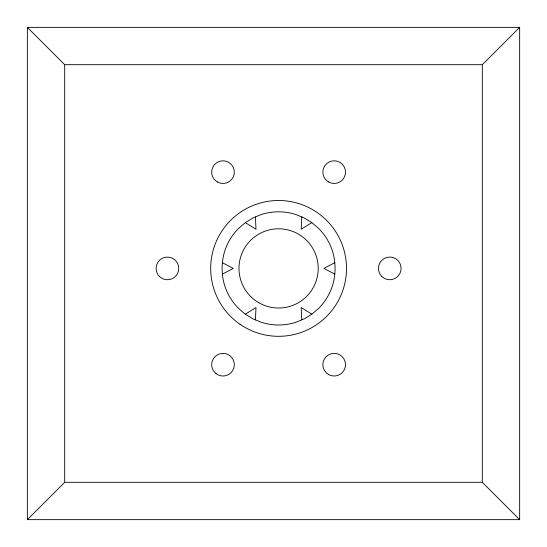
<?xml version="1.0" encoding="UTF-8"?>
<svg xmlns="http://www.w3.org/2000/svg" width="547" height="547" viewBox="0 0 547 547"><rect width="100%" height="100%" fill="white"/><g stroke="black" fill="none" stroke-linecap="round" stroke-linejoin="round"><path stroke-width="0.82" d="M255.415 319.865L255.996 307.544L245.329 314.183L238.581 308.419A56.587 56.587 0 0 1 224.776 285.896C221.234 274.553 221.234 262.266 224.776 250.923A56.587 56.587 0 0 1 238.581 228.393L245.329 222.629L252.905 217.986L261.104 214.588A56.587 56.587 0 0 1 296.077 214.588L304.282 217.986L311.852 222.629L318.607 228.393A56.587 56.587 0 0 1 332.412 250.923C335.947 262.266 335.947 274.553 332.412 285.896A56.587 56.587 0 0 1 318.607 308.419L311.852 314.183L304.282 318.826L296.077 322.224A56.587 56.587 0 0 1 261.104 322.224L252.905 318.826L245.329 314.183M301.766 216.947L301.185 229.275L311.852 222.629M27.35 519.65L64.696 482.304L482.304 482.304L519.65 519.65L27.35 519.65L27.35 27.35L519.65 27.35L519.65 519.65M482.304 482.304L482.304 64.696L519.65 27.35M222.451 274.068L233.323 268.406L222.451 262.751M334.737 262.751L323.865 268.406L334.737 274.068M27.35 27.35L64.696 64.696L482.304 64.696M245.329 222.629L255.996 229.275L255.415 216.947M311.852 314.183L301.185 307.544L301.766 319.865M64.696 64.696L64.696 482.304M328.521 181.925A11.316 11.316 0 0 0 345.499 172.127A11.316 11.316 0 0 0 328.521 162.329A11.316 11.316 0 0 0 328.521 181.925M217.344 181.925A11.316 11.316 0 0 0 234.321 172.127A11.316 11.316 0 0 0 217.344 162.329A11.316 11.316 0 0 0 217.344 181.925M159.69 276.673A11.316 11.316 0 0 0 178.445 270.963A11.316 11.316 0 0 0 164.121 257.582A11.316 11.316 0 0 0 159.69 276.673M216.01 373.587A11.316 11.316 0 0 0 234.205 366.292A11.316 11.316 0 0 0 218.793 354.183A11.316 11.316 0 0 0 216.01 373.587M328.521 374.49A11.316 11.316 0 0 0 345.499 364.685A11.316 11.316 0 0 0 328.521 354.887A11.316 11.316 0 0 0 328.521 374.49M381.765 276.413A11.316 11.316 0 0 0 400.698 271.339A11.316 11.316 0 0 0 386.838 257.473A11.316 11.316 0 0 0 381.765 276.413M239.989 324.268A67.903 67.903 0 0 0 346.272 273.903A67.903 67.903 0 0 0 249.514 207.046A67.903 67.903 0 0 0 239.989 324.268M258.786 302.71A39.61 39.61 0 0 0 318.204 268.406A39.61 39.61 0 0 0 258.786 234.102A39.61 39.61 0 0 0 258.786 302.71"/></g></svg>
